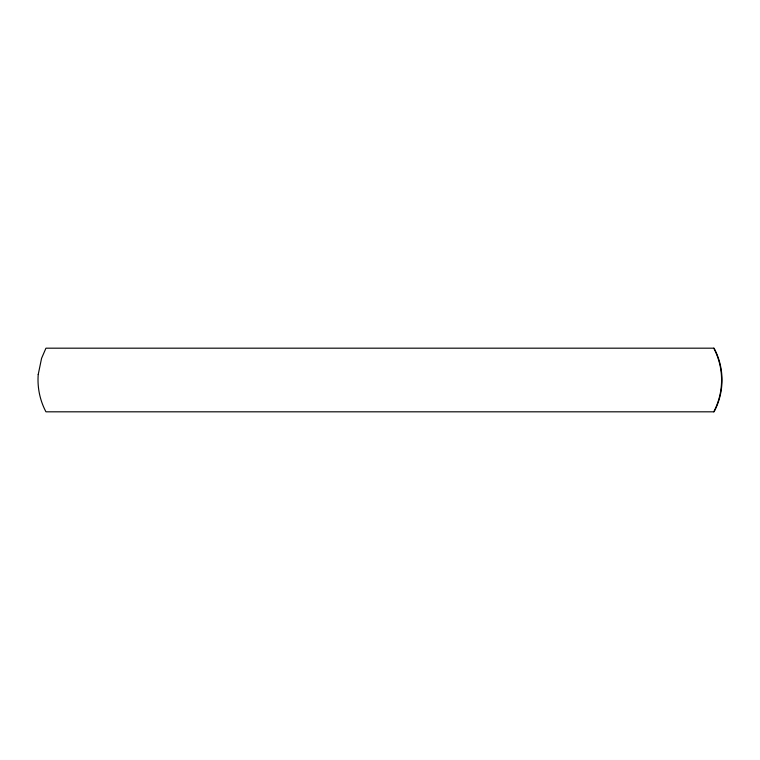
<?xml version="1.0" encoding="UTF-8"?>
<svg xmlns="http://www.w3.org/2000/svg" width="760" height="760" viewBox="0 0 760 760"><rect width="100%" height="100%" fill="white"/><g stroke="black" fill="none" stroke-linecap="round" stroke-linejoin="round"><path stroke-width="1.14" d="M713.773 348.194A68.077 67.488 -90 0 1 713.773 411.806M38.228 374.49C37.202 387.334 39.909 400.425 45.951 411.815L714.048 411.815A67.602 67.602 0 0 0 714.048 348.184L45.951 348.184L41.572 358.312L38.228 374.49"/></g></svg>
